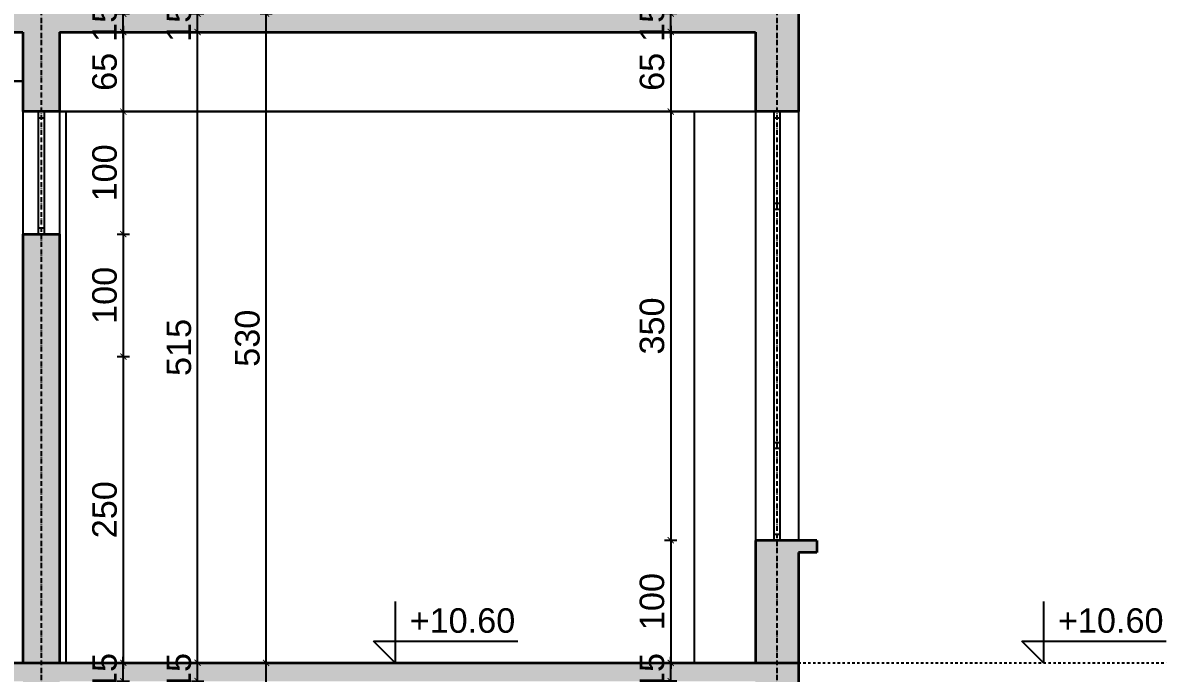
# Model space of a CAD drawing. Header units: inches. Extents: x -72385 to 39588, y -6525 to 66685.
# Drawn here: x -9116 to -8184, y 24677 to 25208 of the extents above; entities that cross this region are included whole.
import ezdxf

# ---------------------------------------------------------------- set-up
doc = ezdxf.new("R2010")
doc.units = ezdxf.units.IN
doc.header["$MEASUREMENT"] = 0
doc.linetypes.add('DashDot', pattern=[0.6, 0.4, -0.1, 0, -0.1])
doc.linetypes.add('Hidden', pattern=[0.4, 0.2, -0.2])
for name, color, linetype, lineweight in [('Надписи коти вътрешни', 252, 'Continuous', 25), ('Надписи нива', 252, 'Continuous', 25), ('Оси', 252, 'DashDot', 25), ('Фасади Разрези дебело', 7, 'Continuous', 35), ('Фасади Разрези средно', 252, 'Continuous', 30), ('Фасади Разрези тънко', 253, 'Continuous', 25), ('Щрих стени', 254, 'Continuous', 25)]:
    doc.layers.add(name, color=color, linetype=linetype, lineweight=lineweight)
doc.styles.add('Arial Regular', font='arial.ttf')
doc.styles.get("Standard").update_dxf_attribs({"font": 'arial.ttf'})
doc.dimstyles.new('Annotative', dxfattribs={"dimscale": 0, "dimtxt": 20, "dimasz": 5, "dimexe": 5, "dimexo": 5, "dimgap": 5, "dimtad": 1, "dimdec": 0, "dimzin": 0, "dimdsep": 46, "dimtxsty": 'Standard', "dimblk": 'ARCHTICK', "dimcen": 5, "dimdle": 5, "dimadec": 0, "dimazin": 0, "dimtfac": 1, "dimtdec": 0, "dimtofl": 0, "dimtmove": 0, "dimatfit": 3, "dimldrblk": 'ARCHTICK', "dimfxl": 5, "dimfxlon": 1, "dimtolj": 1, "dimtzin": 0, "dimarcsym": 1})

# ---------------------------------------------------------------- blocks, each defined once
blk = doc.blocks.new('_ArchTick')
at = {"color": 0, "linetype": 'ByBlock', "const_width": 0.15}
blk.add_lwpolyline([(-0.5, -0.5), (0.5, 0.5)], dxfattribs=at)
blk = doc.blocks.new('*D4668')
at = {"layer": 'Defpoints', "color": 0, "ltscale": 10, "transparency": 16777216}
for p in [(-8587.7, 24685.92), (-8518.61, 24685.92), (-8518.61, 24670.92)]:
    blk.add_point(p, dxfattribs=at)
at = {"layer": 'Надписи коти вътрешни', "color": 0, "lineweight": -2, "ltscale": 10, "transparency": 16777216}
for p, q in [((-8582.7, 24685.92), (-8592.7, 24685.92)), ((-8587.7, 24665.92), (-8587.7, 24690.92)), ((-8582.7, 24670.92), (-8592.7, 24670.92))]:
    blk.add_line(p, q, dxfattribs=at)
at = {"layer": 'Надписи коти вътрешни', "color": 0, "lineweight": -2, "ltscale": 10, "transparency": 16777216, "xscale": 5, "yscale": 5, "zscale": 5}
for p, rotation in [((-8587.7, 24685.92), 90), ((-8587.7, 24670.92), 270)]:
    blk.add_blockref('_ArchTick', p, dxfattribs=dict(at, rotation=rotation))
at = {"layer": 'Надписи коти вътрешни', "color": 0, "ltscale": 10, "transparency": 16777216, "insert": (-8602.91, 24678.42), "char_height": 20, "attachment_point": 5, "rotation": 90}
blk.add_mtext('\\A1;15', dxfattribs=at)
blk = doc.blocks.new('*D5028')
at = {"layer": 'Defpoints', "color": 0, "ltscale": 10, "transparency": 16777216}
for p in [(-8518.61, 24785.92), (-8587.7, 24685.92), (-8518.61, 24685.92)]:
    blk.add_point(p, dxfattribs=at)
at = {"layer": 'Надписи коти вътрешни', "color": 0, "lineweight": -2, "ltscale": 10, "transparency": 16777216}
for p, q in [((-8587.7, 24790.92), (-8587.7, 24680.92)), ((-8582.7, 24785.92), (-8592.7, 24785.92)), ((-8582.7, 24685.92), (-8592.7, 24685.92))]:
    blk.add_line(p, q, dxfattribs=at)
at = {"layer": 'Надписи коти вътрешни', "color": 0, "lineweight": -2, "ltscale": 10, "transparency": 16777216, "xscale": 5, "yscale": 5, "zscale": 5}
for p, rotation in [((-8587.7, 24785.92), 90), ((-8587.7, 24685.92), 270)]:
    blk.add_blockref('_ArchTick', p, dxfattribs=dict(at, rotation=rotation))
at = {"layer": 'Надписи коти вътрешни', "color": 0, "ltscale": 10, "transparency": 16777216, "insert": (-8602.91, 24735.92), "char_height": 20, "attachment_point": 5, "rotation": 90}
blk.add_mtext('\\A1;100', dxfattribs=at)
blk = doc.blocks.new('*D5027')
at = {"layer": 'Defpoints', "color": 0, "ltscale": 10, "transparency": 16777216}
for p in [(-8518.61, 25135.92), (-8587.7, 24785.92), (-8518.61, 24785.92)]:
    blk.add_point(p, dxfattribs=at)
at = {"layer": 'Надписи коти вътрешни', "color": 0, "lineweight": -2, "ltscale": 10, "transparency": 16777216}
for p, q in [((-8582.7, 25135.92), (-8592.7, 25135.92)), ((-8587.7, 25140.92), (-8587.7, 24780.92)), ((-8582.7, 24785.92), (-8592.7, 24785.92))]:
    blk.add_line(p, q, dxfattribs=at)
at = {"layer": 'Надписи коти вътрешни', "color": 0, "lineweight": -2, "ltscale": 10, "transparency": 16777216, "xscale": 5, "yscale": 5, "zscale": 5}
for p, rotation in [((-8587.7, 25135.92), 90), ((-8587.7, 24785.92), 270)]:
    blk.add_blockref('_ArchTick', p, dxfattribs=dict(at, rotation=rotation))
at = {"layer": 'Надписи коти вътрешни', "color": 0, "ltscale": 10, "transparency": 16777216, "insert": (-8602.92, 24960.92), "char_height": 20, "attachment_point": 5, "rotation": 90}
blk.add_mtext('\\A1;350', dxfattribs=at)
blk = doc.blocks.new('*D5026')
at = {"layer": 'Defpoints', "color": 0, "ltscale": 10, "transparency": 16777216}
for p in [(-8518.61, 25200.92), (-8587.7, 25135.92), (-8518.61, 25135.92)]:
    blk.add_point(p, dxfattribs=at)
at = {"layer": 'Надписи коти вътрешни', "color": 0, "lineweight": -2, "ltscale": 10, "transparency": 16777216}
for p, q in [((-8582.7, 25200.92), (-8592.7, 25200.92)), ((-8587.7, 25205.92), (-8587.7, 25130.92)), ((-8582.7, 25135.92), (-8592.7, 25135.92))]:
    blk.add_line(p, q, dxfattribs=at)
at = {"layer": 'Надписи коти вътрешни', "color": 0, "lineweight": -2, "ltscale": 10, "transparency": 16777216, "xscale": 5, "yscale": 5, "zscale": 5}
for p, rotation in [((-8587.7, 25200.92), 90), ((-8587.7, 25135.92), 270)]:
    blk.add_blockref('_ArchTick', p, dxfattribs=dict(at, rotation=rotation))
at = {"layer": 'Надписи коти вътрешни', "color": 0, "ltscale": 10, "transparency": 16777216, "insert": (-8602.91, 25168.42), "char_height": 20, "attachment_point": 5, "rotation": 90}
blk.add_mtext('\\A1;65', dxfattribs=at)
blk = doc.blocks.new('*D5025')
at = {"layer": 'Defpoints', "color": 0, "ltscale": 10, "transparency": 16777216}
for p in [(-8587.7, 25215.92), (-8518.61, 25215.92), (-8518.61, 25200.92)]:
    blk.add_point(p, dxfattribs=at)
at = {"layer": 'Надписи коти вътрешни', "color": 0, "lineweight": -2, "ltscale": 10, "transparency": 16777216}
for p, q in [((-8587.7, 25195.92), (-8587.7, 25220.92)), ((-8582.7, 25215.92), (-8592.7, 25215.92)), ((-8582.7, 25200.92), (-8592.7, 25200.92))]:
    blk.add_line(p, q, dxfattribs=at)
at = {"layer": 'Надписи коти вътрешни', "color": 0, "lineweight": -2, "ltscale": 10, "transparency": 16777216, "xscale": 5, "yscale": 5, "zscale": 5}
for p, rotation in [((-8587.7, 25215.92), 90), ((-8587.7, 25200.92), 270)]:
    blk.add_blockref('_ArchTick', p, dxfattribs=dict(at, rotation=rotation))
at = {"layer": 'Надписи коти вътрешни', "color": 0, "ltscale": 10, "transparency": 16777216, "insert": (-8602.91, 25208.42), "char_height": 20, "attachment_point": 5, "rotation": 90}
blk.add_mtext('\\A1;15', dxfattribs=at)
blk = doc.blocks.new('*D5013')
at = {"layer": 'Defpoints', "color": 0, "ltscale": 10, "transparency": 16777216}
for p in [(-9086.17, 24685.92), (-9034.24, 24685.92), (-9086.17, 24670.92)]:
    blk.add_point(p, dxfattribs=at)
at = {"layer": 'Надписи коти вътрешни', "color": 0, "lineweight": -2, "ltscale": 10, "transparency": 16777216}
for p, q in [((-9039.24, 24685.92), (-9029.24, 24685.92)), ((-9034.24, 24665.92), (-9034.24, 24690.92)), ((-9039.24, 24670.92), (-9029.24, 24670.92))]:
    blk.add_line(p, q, dxfattribs=at)
at = {"layer": 'Надписи коти вътрешни', "color": 0, "lineweight": -2, "ltscale": 10, "transparency": 16777216, "xscale": 5, "yscale": 5, "zscale": 5}
for p, rotation in [((-9034.24, 24685.92), 90), ((-9034.24, 24670.92), 270)]:
    blk.add_blockref('_ArchTick', p, dxfattribs=dict(at, rotation=rotation))
at = {"layer": 'Надписи коти вътрешни', "color": 0, "ltscale": 10, "transparency": 16777216, "insert": (-9049.45, 24678.42), "char_height": 20, "attachment_point": 5, "rotation": 90}
blk.add_mtext('\\A1;15', dxfattribs=at)
blk = doc.blocks.new('*D5011')
at = {"layer": 'Defpoints', "color": 0, "ltscale": 10, "transparency": 16777216}
for p in [(-9086.17, 24685.92), (-8973.65, 24685.92), (-9086.17, 24670.92)]:
    blk.add_point(p, dxfattribs=at)
at = {"layer": 'Надписи коти вътрешни', "color": 0, "lineweight": -2, "ltscale": 10, "transparency": 16777216}
for p, q in [((-8978.65, 24685.92), (-8968.65, 24685.92)), ((-8973.65, 24665.92), (-8973.65, 24690.92)), ((-8978.65, 24670.92), (-8968.65, 24670.92))]:
    blk.add_line(p, q, dxfattribs=at)
at = {"layer": 'Надписи коти вътрешни', "color": 0, "lineweight": -2, "ltscale": 10, "transparency": 16777216, "xscale": 5, "yscale": 5, "zscale": 5}
for p, rotation in [((-8973.65, 24685.92), 90), ((-8973.65, 24670.92), 270)]:
    blk.add_blockref('_ArchTick', p, dxfattribs=dict(at, rotation=rotation))
at = {"layer": 'Надписи коти вътрешни', "color": 0, "ltscale": 10, "transparency": 16777216, "insert": (-8988.86, 24678.42), "char_height": 20, "attachment_point": 5, "rotation": 90}
blk.add_mtext('\\A1;15', dxfattribs=at)
blk = doc.blocks.new('*D5010')
at = {"layer": 'Defpoints', "color": 0, "ltscale": 10, "transparency": 16777216}
for p in [(-9086.17, 24685.92), (-8917.73, 24685.92), (-9086.17, 24155.92)]:
    blk.add_point(p, dxfattribs=at)
at = {"layer": 'Надписи коти вътрешни', "color": 0, "lineweight": -2, "ltscale": 10, "transparency": 16777216}
for p, q in [((-8922.73, 24685.92), (-8912.73, 24685.92)), ((-8917.73, 24150.92), (-8917.73, 24690.92)), ((-8922.73, 24155.92), (-8912.73, 24155.92))]:
    blk.add_line(p, q, dxfattribs=at)
at = {"layer": 'Надписи коти вътрешни', "color": 0, "lineweight": -2, "ltscale": 10, "transparency": 16777216, "xscale": 5, "yscale": 5, "zscale": 5}
for p, rotation in [((-8917.73, 24685.92), 90), ((-8917.73, 24155.92), 270)]:
    blk.add_blockref('_ArchTick', p, dxfattribs=dict(at, rotation=rotation))
at = {"layer": 'Надписи коти вътрешни', "color": 0, "ltscale": 10, "transparency": 16777216, "insert": (-8932.94, 24420.92), "char_height": 20, "attachment_point": 5, "rotation": 90}
blk.add_mtext('\\A1;530', dxfattribs=at)
blk = doc.blocks.new('*D5009')
at = {"layer": 'Defpoints', "color": 0, "ltscale": 10, "transparency": 16777216}
for p in [(-9086.17, 24935.92), (-9086.17, 24685.92), (-9034.24, 24685.92)]:
    blk.add_point(p, dxfattribs=at)
at = {"layer": 'Надписи коти вътрешни', "color": 0, "lineweight": -2, "ltscale": 10, "transparency": 16777216}
for p, q in [((-9034.24, 24940.92), (-9034.24, 24680.92)), ((-9039.24, 24935.92), (-9029.24, 24935.92)), ((-9039.24, 24685.92), (-9029.24, 24685.92))]:
    blk.add_line(p, q, dxfattribs=at)
at = {"layer": 'Надписи коти вътрешни', "color": 0, "lineweight": -2, "ltscale": 10, "transparency": 16777216, "xscale": 5, "yscale": 5, "zscale": 5}
for p, rotation in [((-9034.24, 24935.92), 90), ((-9034.24, 24685.92), 270)]:
    blk.add_blockref('_ArchTick', p, dxfattribs=dict(at, rotation=rotation))
at = {"layer": 'Надписи коти вътрешни', "color": 0, "ltscale": 10, "transparency": 16777216, "insert": (-9049.45, 24810.92), "char_height": 20, "attachment_point": 5, "rotation": 90}
blk.add_mtext('\\A1;250', dxfattribs=at)
blk = doc.blocks.new('*D5008')
at = {"layer": 'Defpoints', "color": 0, "ltscale": 10, "transparency": 16777216}
for p in [(-9086.17, 25035.92), (-9086.17, 24935.92), (-9034.24, 24935.92)]:
    blk.add_point(p, dxfattribs=at)
at = {"layer": 'Надписи коти вътрешни', "color": 0, "lineweight": -2, "ltscale": 10, "transparency": 16777216}
for p, q in [((-9034.24, 25040.92), (-9034.24, 24930.92)), ((-9039.24, 25035.92), (-9029.24, 25035.92)), ((-9039.24, 24935.92), (-9029.24, 24935.92))]:
    blk.add_line(p, q, dxfattribs=at)
at = {"layer": 'Надписи коти вътрешни', "color": 0, "lineweight": -2, "ltscale": 10, "transparency": 16777216, "xscale": 5, "yscale": 5, "zscale": 5}
for p, rotation in [((-9034.24, 25035.92), 90), ((-9034.24, 24935.92), 270)]:
    blk.add_blockref('_ArchTick', p, dxfattribs=dict(at, rotation=rotation))
at = {"layer": 'Надписи коти вътрешни', "color": 0, "ltscale": 10, "transparency": 16777216, "insert": (-9049.45, 24985.92), "char_height": 20, "attachment_point": 5, "rotation": 90}
blk.add_mtext('\\A1;100', dxfattribs=at)
blk = doc.blocks.new('*D5007')
at = {"layer": 'Defpoints', "color": 0, "ltscale": 10, "transparency": 16777216}
for p in [(-9086.17, 25135.92), (-9086.17, 25035.92), (-9034.24, 25035.92)]:
    blk.add_point(p, dxfattribs=at)
at = {"layer": 'Надписи коти вътрешни', "color": 0, "lineweight": -2, "ltscale": 10, "transparency": 16777216}
for p, q in [((-9039.24, 25135.92), (-9029.24, 25135.92)), ((-9034.24, 25140.92), (-9034.24, 25030.92)), ((-9039.24, 25035.92), (-9029.24, 25035.92))]:
    blk.add_line(p, q, dxfattribs=at)
at = {"layer": 'Надписи коти вътрешни', "color": 0, "lineweight": -2, "ltscale": 10, "transparency": 16777216, "xscale": 5, "yscale": 5, "zscale": 5}
for p, rotation in [((-9034.24, 25135.92), 90), ((-9034.24, 25035.92), 270)]:
    blk.add_blockref('_ArchTick', p, dxfattribs=dict(at, rotation=rotation))
at = {"layer": 'Надписи коти вътрешни', "color": 0, "ltscale": 10, "transparency": 16777216, "insert": (-9049.45, 25085.92), "char_height": 20, "attachment_point": 5, "rotation": 90}
blk.add_mtext('\\A1;100', dxfattribs=at)
blk = doc.blocks.new('*D5006')
at = {"layer": 'Defpoints', "color": 0, "ltscale": 10, "transparency": 16777216}
for p in [(-9086.17, 25200.92), (-9086.17, 25135.92), (-9034.24, 25135.92)]:
    blk.add_point(p, dxfattribs=at)
at = {"layer": 'Надписи коти вътрешни', "color": 0, "lineweight": -2, "ltscale": 10, "transparency": 16777216}
for p, q in [((-9039.24, 25200.92), (-9029.24, 25200.92)), ((-9034.24, 25205.92), (-9034.24, 25130.92)), ((-9039.24, 25135.92), (-9029.24, 25135.92))]:
    blk.add_line(p, q, dxfattribs=at)
at = {"layer": 'Надписи коти вътрешни', "color": 0, "lineweight": -2, "ltscale": 10, "transparency": 16777216, "xscale": 5, "yscale": 5, "zscale": 5}
for p, rotation in [((-9034.24, 25200.92), 90), ((-9034.24, 25135.92), 270)]:
    blk.add_blockref('_ArchTick', p, dxfattribs=dict(at, rotation=rotation))
at = {"layer": 'Надписи коти вътрешни', "color": 0, "ltscale": 10, "transparency": 16777216, "insert": (-9049.45, 25168.42), "char_height": 20, "attachment_point": 5, "rotation": 90}
blk.add_mtext('\\A1;65', dxfattribs=at)
blk = doc.blocks.new('*D5005')
at = {"layer": 'Defpoints', "color": 0, "ltscale": 10, "transparency": 16777216}
for p in [(-9086.17, 25215.92), (-9034.24, 25215.92), (-9086.17, 25200.92)]:
    blk.add_point(p, dxfattribs=at)
at = {"layer": 'Надписи коти вътрешни', "color": 0, "lineweight": -2, "ltscale": 10, "transparency": 16777216}
for p, q in [((-9034.24, 25195.92), (-9034.24, 25220.92)), ((-9039.24, 25215.92), (-9029.24, 25215.92)), ((-9039.24, 25200.92), (-9029.24, 25200.92))]:
    blk.add_line(p, q, dxfattribs=at)
at = {"layer": 'Надписи коти вътрешни', "color": 0, "lineweight": -2, "ltscale": 10, "transparency": 16777216, "xscale": 5, "yscale": 5, "zscale": 5}
for p, rotation in [((-9034.24, 25215.92), 90), ((-9034.24, 25200.92), 270)]:
    blk.add_blockref('_ArchTick', p, dxfattribs=dict(at, rotation=rotation))
at = {"layer": 'Надписи коти вътрешни', "color": 0, "ltscale": 10, "transparency": 16777216, "insert": (-9049.45, 25208.42), "char_height": 20, "attachment_point": 5, "rotation": 90}
blk.add_mtext('\\A1;15', dxfattribs=at)
blk = doc.blocks.new('*D5004')
at = {"layer": 'Defpoints', "color": 0, "ltscale": 10, "transparency": 16777216}
for p in [(-9086.17, 25200.92), (-8973.65, 25200.92), (-9086.17, 24685.92)]:
    blk.add_point(p, dxfattribs=at)
at = {"layer": 'Надписи коти вътрешни', "color": 0, "lineweight": -2, "ltscale": 10, "transparency": 16777216}
for p, q in [((-8978.65, 25200.92), (-8968.65, 25200.92)), ((-8973.65, 24680.92), (-8973.65, 25205.92)), ((-8978.65, 24685.92), (-8968.65, 24685.92))]:
    blk.add_line(p, q, dxfattribs=at)
at = {"layer": 'Надписи коти вътрешни', "color": 0, "lineweight": -2, "ltscale": 10, "transparency": 16777216, "xscale": 5, "yscale": 5, "zscale": 5}
for p, rotation in [((-8973.65, 25200.92), 90), ((-8973.65, 24685.92), 270)]:
    blk.add_blockref('_ArchTick', p, dxfattribs=dict(at, rotation=rotation))
at = {"layer": 'Надписи коти вътрешни', "color": 0, "ltscale": 10, "transparency": 16777216, "insert": (-8988.86, 24943.42), "char_height": 20, "attachment_point": 5, "rotation": 90}
blk.add_mtext('\\A1;515', dxfattribs=at)
blk = doc.blocks.new('*D5003')
at = {"layer": 'Defpoints', "color": 0, "ltscale": 10, "transparency": 16777216}
for p in [(-9086.17, 25215.92), (-8973.65, 25215.92), (-9086.17, 25200.92)]:
    blk.add_point(p, dxfattribs=at)
at = {"layer": 'Надписи коти вътрешни', "color": 0, "lineweight": -2, "ltscale": 10, "transparency": 16777216}
for p, q in [((-8973.65, 25195.92), (-8973.65, 25220.92)), ((-8978.65, 25215.92), (-8968.65, 25215.92)), ((-8978.65, 25200.92), (-8968.65, 25200.92))]:
    blk.add_line(p, q, dxfattribs=at)
at = {"layer": 'Надписи коти вътрешни', "color": 0, "lineweight": -2, "ltscale": 10, "transparency": 16777216, "xscale": 5, "yscale": 5, "zscale": 5}
for p, rotation in [((-8973.65, 25215.92), 90), ((-8973.65, 25200.92), 270)]:
    blk.add_blockref('_ArchTick', p, dxfattribs=dict(at, rotation=rotation))
at = {"layer": 'Надписи коти вътрешни', "color": 0, "ltscale": 10, "transparency": 16777216, "insert": (-8988.86, 25208.42), "char_height": 20, "attachment_point": 5, "rotation": 90}
blk.add_mtext('\\A1;15', dxfattribs=at)
blk = doc.blocks.new('*D5002')
at = {"layer": 'Defpoints', "color": 0, "ltscale": 10, "transparency": 16777216}
for p in [(-9086.17, 25215.92), (-8917.73, 25215.92), (-9086.17, 24685.92)]:
    blk.add_point(p, dxfattribs=at)
at = {"layer": 'Надписи коти вътрешни', "color": 0, "lineweight": -2, "ltscale": 10, "transparency": 16777216}
for p, q in [((-8917.73, 24680.92), (-8917.73, 25220.92)), ((-8922.73, 25215.92), (-8912.73, 25215.92)), ((-8922.73, 24685.92), (-8912.73, 24685.92))]:
    blk.add_line(p, q, dxfattribs=at)
at = {"layer": 'Надписи коти вътрешни', "color": 0, "lineweight": -2, "ltscale": 10, "transparency": 16777216, "xscale": 5, "yscale": 5, "zscale": 5}
for p, rotation in [((-8917.73, 25215.92), 90), ((-8917.73, 24685.92), 270)]:
    blk.add_blockref('_ArchTick', p, dxfattribs=dict(at, rotation=rotation))
at = {"layer": 'Надписи коти вътрешни', "color": 0, "ltscale": 10, "transparency": 16777216, "insert": (-8932.94, 24950.92), "char_height": 20, "attachment_point": 5, "rotation": 90}
blk.add_mtext('\\A1;530', dxfattribs=at)

msp = doc.modelspace()

# ---------------------------------------------------------------- hatches: boundary and pattern name
at = {"layer": 'Щрих стени', "ltscale": 10}
h = msp.add_hatch(color=256, dxfattribs=at)
h.dxf.hatch_style = 1
h.paths.add_polyline_path([(-8483.62, 24775.92), (-8468.62, 24775.92), (-8468.62, 24785.92), (-8518.61, 24785.92), (-8518.61, 24685.92), (-8483.62, 24685.92)])
h.paths.add_polyline_path([(-9086.17, 25035.92), (-9116.17, 25035.92), (-9116.17, 24685.92), (-9086.17, 24685.92)])
h.paths.add_polyline_path([(-9086.17, 25200.92), (-8518.61, 25200.92), (-8518.61, 25135.92), (-8483.62, 25135.92), (-8483.62, 25215.92), (-9695.25, 25215.92), (-9695.25, 25232.67), (-9727.25, 25232.67), (-9727.25, 25249.42), (-9759.25, 25249.42), (-9759.25, 25266.17), (-9791.25, 25266.17), (-9791.25, 25282.92), (-9823.25, 25282.92), (-9823.25, 25299.67), (-9855.25, 25299.67), (-9855.25, 25316.42), (-9887.25, 25316.42), (-9887.25, 25333.17), (-9919.25, 25333.17), (-9919.25, 25349.92), (-9951.25, 25349.92), (-9951.25, 25366.67), (-9983.25, 25366.67), (-9983.25, 25383.42), (-10015.25, 25383.42), (-10015.25, 25400.17), (-10047.25, 25400.17), (-10047.25, 25416.92), (-10079.25, 25416.92), (-10079.25, 25433.67), (-10111.25, 25433.67), (-10111.25, 25450.42), (-10271.26, 25450.42), (-10271.26, 25470.42), (-10296.26, 25470.42), (-10296.26, 25435.42), (-10146.94, 25435.42), (-10111.25, 25416.74), (-10111.25, 25383.67), (-10079.25, 25383.67), (-10079.25, 25399.99), (-9716.22, 25209.97), (-9716.22, 25145.92), (-9686.22, 25145.92), (-9686.22, 25200.92), (-9116.17, 25200.92), (-9116.17, 25135.92), (-9086.17, 25135.92)])
h = msp.add_hatch(color=256, dxfattribs=at)
h.dxf.hatch_style = 1
h.paths.add_polyline_path([(-8483.62, 24245.92), (-8468.62, 24245.92), (-8468.62, 24255.92), (-8518.61, 24255.92), (-8518.61, 24155.92), (-8483.62, 24155.92)])
h.paths.add_polyline_path([(-9086.17, 24505.92), (-9116.17, 24505.92), (-9116.17, 24155.92), (-9086.17, 24155.92)])
h.paths.add_polyline_path([(-9086.17, 24670.92), (-8518.61, 24670.92), (-8518.61, 24605.92), (-8483.62, 24605.92), (-8483.62, 24685.92), (-9695.25, 24685.92), (-9695.25, 24700.64), (-9727.25, 24700.64), (-9727.25, 24715.36), (-9759.25, 24715.36), (-9759.25, 24730.08), (-9791.25, 24730.08), (-9791.25, 24744.8), (-9823.25, 24744.8), (-9823.25, 24759.52), (-9855.25, 24759.52), (-9855.25, 24774.24), (-9887.25, 24774.24), (-9887.25, 24788.96), (-9919.25, 24788.96), (-9919.25, 24803.68), (-9951.25, 24803.68), (-9951.25, 24818.4), (-9983.25, 24818.4), (-9983.25, 24833.12), (-10015.25, 24833.12), (-10015.25, 24847.84), (-10047.25, 24847.84), (-10047.25, 24862.56), (-10079.25, 24862.56), (-10079.25, 24877.28), (-10111.25, 24877.28), (-10111.25, 24892), (-10271.26, 24892), (-10271.26, 24912), (-10296.26, 24912), (-10296.26, 24877), (-10146.53, 24877), (-9716.22, 24679.06), (-9716.22, 24615.92), (-9686.22, 24615.92), (-9686.22, 24670.92), (-9116.17, 24670.92), (-9116.17, 24605.92), (-9086.17, 24605.92)])

# ---------------------------------------------------------------- linework, layer by layer
at = {"layer": 'Надписи нива', "ltscale": 10}
for p, q in [((-8812.42, 24735.92), (-8812.42, 24685.92)), ((-8283.62, 24735.92), (-8283.62, 24685.92)), ((-8830.09, 24703.6), (-8712.42, 24703.6)), ((-8812.42, 24685.92), (-8830.09, 24703.6)), ((-8301.3, 24703.6), (-8183.62, 24703.6)), ((-8283.62, 24685.92), (-8301.3, 24703.6))]:
    msp.add_line(p, q, dxfattribs=at)
at = {"layer": 'Надписи нива', "linetype": 'Hidden', "ltscale": 10}
msp.add_line((-8483.62, 24685.92), (-8183.62, 24685.92), dxfattribs=at)
at = {"layer": 'Оси', "ltscale": 10}
for p, q in [((-9101.19, 26090.92), (-9101.19, 23040.92)), ((-8501.19, 26090.92), (-8501.19, 23040.92))]:
    msp.add_line(p, q, dxfattribs=at)
at = {"layer": 'Фасади Разрези дебело', "ltscale": 10}
for p, q in [((-8483.62, 25305.92), (-8483.62, 25135.92)), ((-9116.17, 25200.92), (-9116.17, 25135.92)), ((-9086.17, 25200.92), (-9086.17, 25135.92)), ((-8518.61, 25200.92), (-8518.61, 25135.92)), ((-9086.17, 25135.92), (-9116.17, 25135.92)), ((-8483.62, 25135.92), (-8518.61, 25135.92)), ((-9116.17, 25035.92), (-9086.17, 25035.92)), ((-9116.17, 25035.92), (-9116.17, 24685.92)), ((-9086.17, 25035.92), (-9086.17, 24685.92)), ((-8518.61, 24785.92), (-8518.61, 24685.92)), ((-8468.62, 24785.92), (-8468.62, 24775.92)), ((-8483.62, 24775.92), (-8483.62, 24605.92))]:
    msp.add_line(p, q, dxfattribs=at)
at = {"layer": 'Фасади Разрези дебело', "ltscale": 10, "extrusion": (1.2091e-15, 1, -2.22045e-16)}
for p, q in [((-9686.22, 25200.92), (-9116.17, 25200.92)), ((-9086.17, 25200.92), (-8518.61, 25200.92)), ((-9695.25, 24685.92), (-8483.62, 24685.92))]:
    msp.add_line(p, q, dxfattribs=at)
at = {"layer": 'Фасади Разрези дебело', "ltscale": 10, "extrusion": (1.7544e-13, 1, -2.22045e-16)}
for p, q in [((-8468.62, 24785.92), (-8518.61, 24785.92)), ((-8468.62, 24775.92), (-8483.62, 24775.92))]:
    msp.add_line(p, q, dxfattribs=at)
at = {"layer": 'Фасади Разрези средно', "ltscale": 10, "extrusion": (1.2091e-15, 1, -2.22045e-16)}
for p, q in [((-9686.22, 25160.92), (-9116.17, 25160.92)), ((-9086.17, 25135.92), (-8518.61, 25135.92))]:
    msp.add_line(p, q, dxfattribs=at)
at = {"layer": 'Фасади Разрези тънко', "ltscale": 10}
for p, q in [((-9116.17, 25135.92), (-9116.17, 25035.92)), ((-9103.67, 25135.92), (-9103.67, 25035.92)), ((-9098.67, 25135.92), (-9098.67, 25035.92)), ((-9086.17, 25135.92), (-9086.17, 25035.92)), ((-9081.17, 25135.92), (-9081.17, 24685.92)), ((-8568.61, 25135.92), (-8568.61, 24685.92)), ((-8518.61, 25135.92), (-8518.61, 24785.92)), ((-8503.62, 25135.92), (-8503.62, 24785.92)), ((-8498.62, 25135.92), (-8498.62, 24785.92)), ((-8483.62, 25135.92), (-8483.62, 24785.92)), ((-9103.67, 25130.92), (-9098.67, 25130.92)), ((-8503.62, 25130.92), (-8498.62, 25130.92)), ((-8498.62, 25060.92), (-8503.62, 25060.92)), ((-8498.62, 25055.92), (-8503.62, 25055.92)), ((-9098.67, 25040.92), (-9103.67, 25040.92)), ((-8503.62, 24865.92), (-8498.62, 24865.92)), ((-8498.62, 24860.92), (-8503.62, 24860.92)), ((-8503.62, 24790.92), (-8498.62, 24790.92))]:
    msp.add_line(p, q, dxfattribs=at)

# ---------------------------------------------------------------- texts
at = {"layer": 'Надписи нива', "ltscale": 10, "char_height": 20, "width": 180.4891, "attachment_point": 1, "style": 'Arial Regular'}
for insert in [(-8800.74, 24730.45), (-8271.94, 24730.45)]:
    msp.add_mtext('+10.60', dxfattribs=dict(at, insert=insert))

# ---------------------------------------------------------------- dimensions: what is measured, and where the dimension line sits
at = {"layer": 'Надписи коти вътрешни', "ltscale": 10}
for base, p1, p2, picture, middle in [((-9034.24, 25215.92), (-9086.17, 25200.92), (-9086.17, 25215.92), '*D5005', (-9034.24, 25208.42)), ((-8973.65, 25215.92), (-9086.17, 25200.92), (-9086.17, 25215.92), '*D5003', (-8973.65, 25208.42)), ((-8587.7, 25215.92), (-8518.61, 25200.92), (-8518.61, 25215.92), '*D5025', (-8587.7, 25208.42)), ((-9034.24, 24685.92), (-9086.17, 24670.92), (-9086.17, 24685.92), '*D5013', (-9034.24, 24678.42)), ((-8973.65, 24685.92), (-9086.17, 24670.92), (-9086.17, 24685.92), '*D5011', (-8973.65, 24678.42)), ((-8587.7, 24685.92), (-8518.61, 24670.92), (-8518.61, 24685.92), '*D4668', (-8587.7, 24678.42))]:
    dim = msp.add_linear_dim(base=base, p1=p1, p2=p2, angle=90, dimstyle='Annotative', override={"dimscale": 0, "dimtix": 0, "dimtofl": 0, "dimtmove": 0, "dimatfit": 3}, dxfattribs=at)
    dim.commit()
    dim.dimension.update_dxf_attribs({"geometry": picture, "text_midpoint": middle, "dimtype": 128})
for base, p1, p2, picture, middle in [((-8917.73, 25215.92), (-9086.17, 24685.92), (-9086.17, 25215.92), '*D5002', (-8932.94, 24950.92)), ((-9034.24, 25135.92), (-9086.17, 25200.92), (-9086.17, 25135.92), '*D5006', (-9049.45, 25168.42)), ((-8973.65, 25200.92), (-9086.17, 24685.92), (-9086.17, 25200.92), '*D5004', (-8988.86, 24943.42)), ((-8587.7, 25135.92), (-8518.61, 25200.92), (-8518.61, 25135.92), '*D5026', (-8602.91, 25168.42)), ((-9034.24, 25035.92), (-9086.17, 25135.92), (-9086.17, 25035.92), '*D5007', (-9049.45, 25085.92)), ((-8587.7, 24785.92), (-8518.61, 25135.92), (-8518.61, 24785.92), '*D5027', (-8602.92, 24960.92)), ((-9034.24, 24935.92), (-9086.17, 25035.92), (-9086.17, 24935.92), '*D5008', (-9049.45, 24985.92)), ((-9034.24, 24685.92), (-9086.17, 24935.92), (-9086.17, 24685.92), '*D5009', (-9049.45, 24810.92)), ((-8587.7, 24685.92), (-8518.61, 24785.92), (-8518.61, 24685.92), '*D5028', (-8602.91, 24735.92)), ((-8917.73, 24685.92), (-9086.17, 24155.92), (-9086.17, 24685.92), '*D5010', (-8932.94, 24420.92))]:
    dim = msp.add_linear_dim(base=base, p1=p1, p2=p2, angle=90, dimstyle='Annotative', override={"dimscale": 0, "dimtix": 0, "dimtofl": 0, "dimtmove": 0, "dimatfit": 3}, dxfattribs=at)
    dim.commit()
    dim.dimension.update_dxf_attribs({"geometry": picture, "text_midpoint": middle})

doc.saveas('drawing.dxf')
